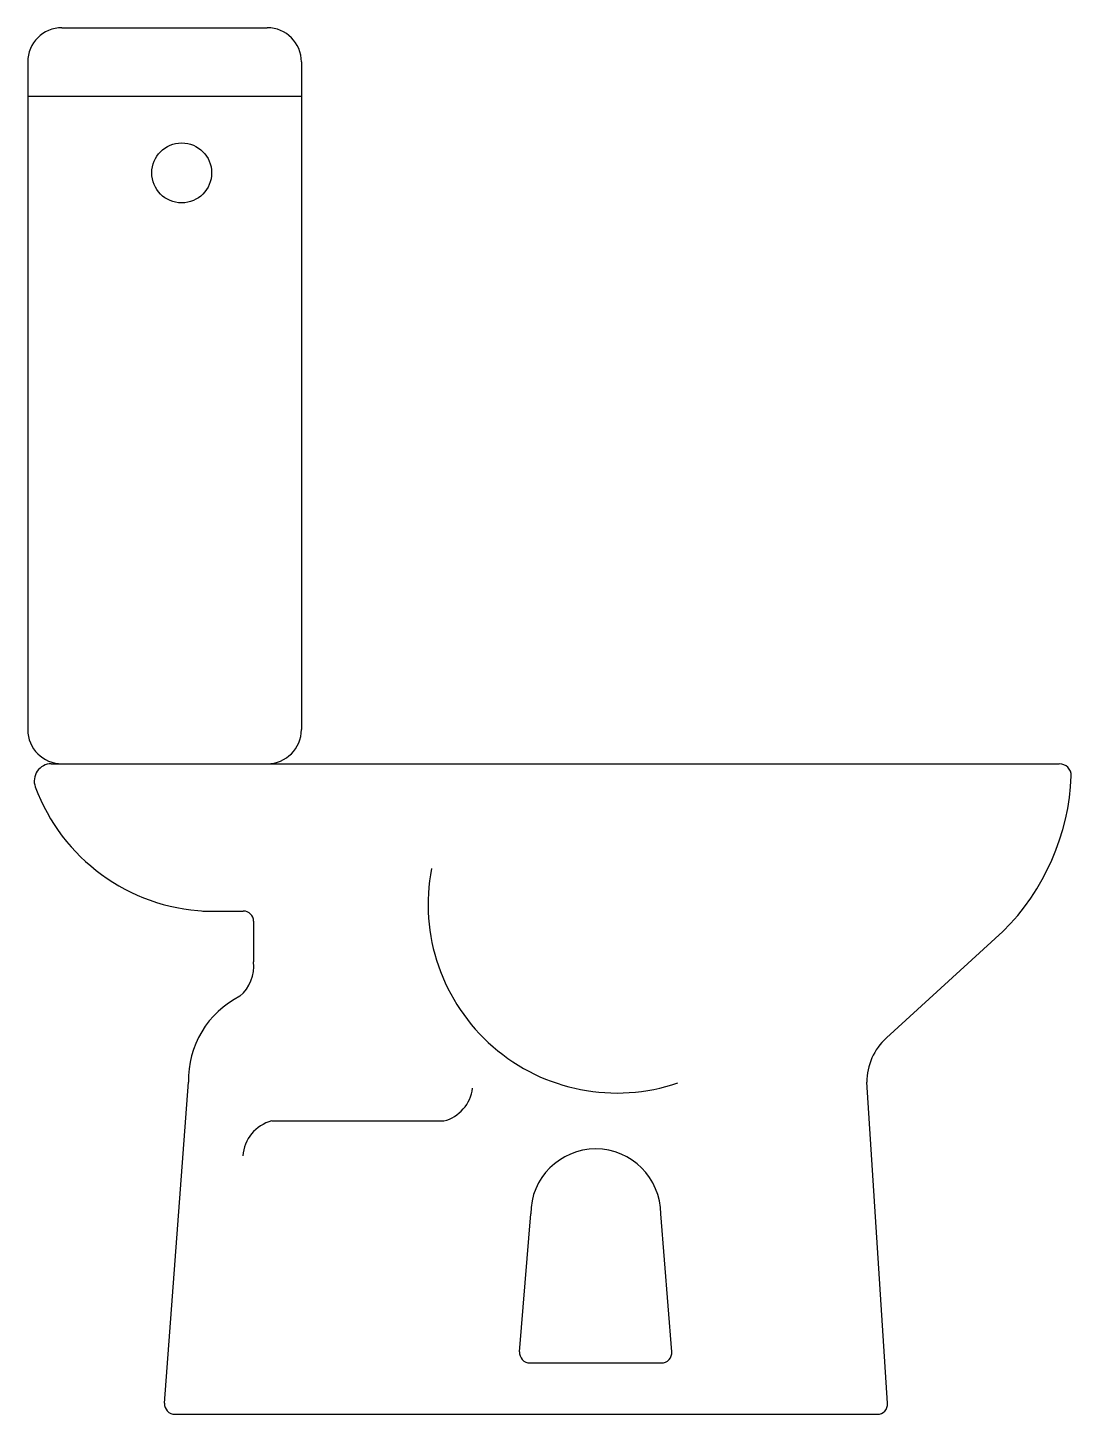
# Model space of a CAD drawing. Extents: x -857.621 to -857.011, y 509.007 to 509.817.
import ezdxf

# ---------------------------------------------------------------- set-up
doc = ezdxf.new("R2010")
doc.units = 0
doc.header["$LTSCALE"] = 50
doc.header["$MEASUREMENT"] = 0
doc.layers.add('A-PECAS', color=2, linetype='CONTINUOUS')

msp = doc.modelspace()

# ---------------------------------------------------------------- linework, layer by layer
at = {"layer": 'A-PECAS'}
for p, q in [((-857.60078, 509.81653), (-857.48078, 509.81653)), ((-857.62078, 509.79653), (-857.62078, 509.40653)), ((-857.46078, 509.79653), (-857.46078, 509.40653)), ((-857.62078, 509.77653), (-857.46078, 509.77653)), ((-857.60698, 509.38653), (-857.01778, 509.38653)), ((-857.60078, 509.38653), (-857.48078, 509.38653)), ((-857.51844, 509.30053), (-857.49478, 509.30053)), ((-857.48878, 509.29453), (-857.48878, 509.27075)), ((-857.05078, 509.28853), (-857.11888, 509.22638)), ((-857.54078, 509.01298), (-857.52677, 509.20053)), ((-857.1182, 509.01292), (-857.13029, 509.20053)), ((-857.5348, 509.00653), (-857.12418, 509.00653))]:
    msp.add_line(p, q, dxfattribs=at)
at = {"layer": 'A-PECAS', "color": 1}
for p, q in [((-857.47818, 509.17788), (-857.37748, 509.17788)), ((-857.33326, 509.04301), (-857.32678, 509.12353)), ((-857.24431, 509.04301), (-857.25078, 509.12353)), ((-857.32728, 509.03653), (-857.25029, 509.03653))]:
    msp.add_line(p, q, dxfattribs=at)
msp.add_circle((-857.53078, 509.73173), 0.0175, dxfattribs=at)
at = {"layer": 'A-PECAS'}
for centre, radius, start, end in [((-857.60078, 509.79653), 0.02, 90, 180), ((-857.48078, 509.79653), 0.02, 360, 90), ((-857.60078, 509.40653), 0.02, 180, 270), ((-857.48078, 509.40653), 0.02, 270, 0), ((-857.60698, 509.37653), 0.01, 90, 200.33867), ((-857.01778, 509.37953), 0.007, 0, 90), ((-857.14626, 509.38479), 0.13558, 314.76701, 357.77621), ((-857.51196, 509.41175), 0.11134, 200.33867, 267.34181), ((-857.49478, 509.29453), 0.006, 0, 90), ((-857.51165, 509.26828), 0.023, 310.45881, 6.1479), ((-857.4722, 509.20201), 0.05459, 116.69686, 181.55528), ((-857.09529, 509.20053), 0.035, 132.38335, 180), ((-857.5348, 509.01253), 0.006, 175.72745, 270), ((-857.12418, 509.01253), 0.006, 270, 3.68857)]:
    msp.add_arc(centre, radius, start, end, dxfattribs=at)
at = {"layer": 'A-PECAS', "color": 1}
for centre, radius, start, end in [((-857.27644, 509.30452), 0.11033, 169.13823, 288.89073), ((-857.38331, 509.19987), 0.02275, 284.84096, 352.72037), ((-857.47236, 509.15589), 0.02275, 104.84096, 175.97506), ((-857.28878, 509.12353), 0.038, 0, 180), ((-857.32728, 509.04253), 0.006, 175.3999, 270), ((-857.25029, 509.04253), 0.006, 270, 4.6001)]:
    msp.add_arc(centre, radius, start, end, dxfattribs=at)

doc.saveas('drawing.dxf')
